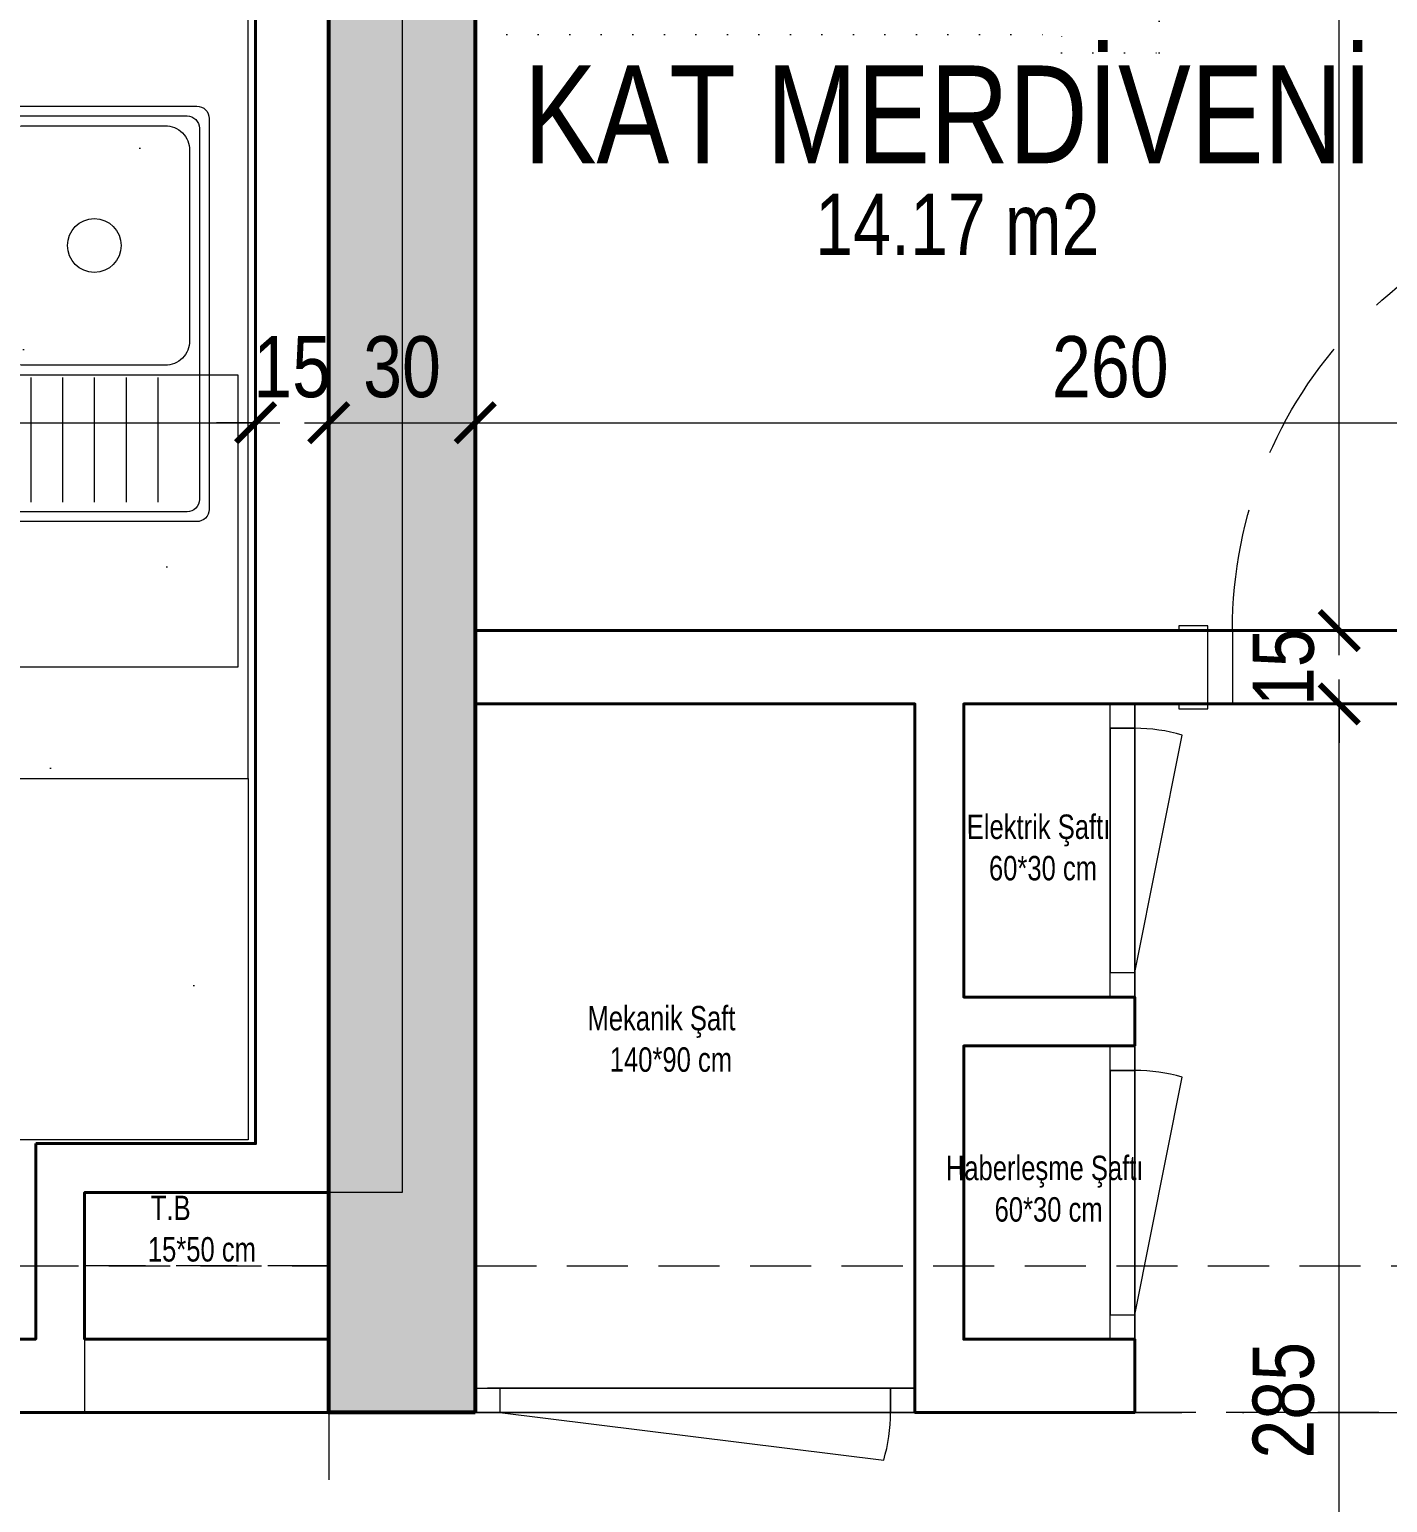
# Model space of a CAD drawing. Header units: centimetres. Extents: x 6300 to 11550, y 0 to 5300.
# Drawn here: x 9288.8 to 9566.9, y 2208 to 2509.4 of the extents above; entities that cross this region are included whole.
import ezdxf
from ezdxf.enums import TextEntityAlignment as Align
from ezdxf.xclip import XClip

# ---------------------------------------------------------------- set-up
doc = ezdxf.new("R2010")
doc.units = ezdxf.units.CM
doc.header["$LTSCALE"] = 100
doc.header["$XCLIPFRAME"] = 0
for name, pattern in [('D BLOK_AKS_NK$0$DASHDOT2', [0.5, 0.25, -0.125, 0, -0.125]), ('D BLOK_MERDİVEN_NK$0$HIDDEN', [0.375, 0.25, -0.125]), ('D BLOK_MERDİVEN_NK$0$HIDDEN2', [0.1875, 0.125, -0.0625]), ('D BLOK_STA_NK$0$HIDDEN2', [0.1875, 0.125, -0.0625]), ('D BLOK_ZK$0$DASHDOT2', [0.5, 0.25, -0.125, 0, -0.125]), ('D BLOK_ZK$0$DOT', [6.35, 0, -6.35]), ('xref_1+1_A1_PLAN$0$( Hidden )', [0.375, 0.25, -0.125]), ('xref_1+1_A1_PLAN$0$ACAD_ISO03W100', [30, 12, -18]), ('xref_1+1_A1_TEXT$0$HIDDEN2', [0.1875, 0.125, -0.0625])]:
    doc.linetypes.add(name, pattern=pattern)
for name, color, linetype, lineweight in [('D BLOK_AKS_NK$0$MYD - AKS', 8, 'D BLOK_AKS_NK$0$DASHDOT2', 15), ('D BLOK_MERDİVEN_NK$0$____MEK_MEKANİK ÇALIŞMA', 4, 'Continuous', 35), ('D BLOK_MERDİVEN_NK$0$MYD - B-H', 37, 'Continuous', 20), ('D BLOK_MERDİVEN_NK$0$MYD - BA', 6, 'Continuous', 53), ('D BLOK_MERDİVEN_NK$0$MYD - DUVAR', 4, 'Continuous', 40), ('D BLOK_MERDİVEN_NK$0$MYD - GOR-ARKA', 8, 'Continuous', 9), ('D BLOK_MERDİVEN_NK$0$MYD - GOR-INCE', 5, 'Continuous', 15), ('D BLOK_MERDİVEN_NK$0$MYD - IZ-1', 8, 'D BLOK_MERDİVEN_NK$0$HIDDEN2', 20), ('D BLOK_MERDİVEN_NK$0$MYD - KAPI', 2, 'Continuous', 20), ('D BLOK_MERDİVEN_NK$0$MYD - WIPEOUT', 241, 'Continuous', 0), ('D BLOK_STA_NK$0$MYD - IZ-1', 8, 'D BLOK_STA_NK$0$HIDDEN2', 20), ('D BLOK_ZK$0$MYD - DIM-IC', 10, 'Continuous', 20), ('D BLOK_ZK$0$MYD - IZ-2', 9, 'D BLOK_ZK$0$DASHDOT2', 20), ('D BLOK_ZK$0$MYD - TEXT', 7, 'Continuous', 20), ('D BLOK_ZK$0$MYD - TEXT-M2', 1, 'Continuous', 20), ('xref_1+1_A1_PLAN$0$MYD - DUVAR', 4, 'Continuous', 40), ('xref_1+1_A1_PLAN$0$SAA_TEFRİS', 254, 'Continuous', 5), ('xref_1+1_A1_TEXT$0$____MEK_MEKANİK ÇALIŞMA', 4, 'Continuous', 35), ('xref_1+1_A1_TEXT$0$MYD - IZ-1', 8, 'xref_1+1_A1_TEXT$0$HIDDEN2', 20)]:
    doc.layers.add(name, color=color, linetype=linetype, lineweight=lineweight)
for name, color, linetype, lineweight, plot in [('D BLOK_ZK$0$MYD - ALAN-NET', 30, 'Continuous', 9, False), ('xref_1+1_A1_TEXT$0$MYD - ALAN-BRUT', 190, 'Continuous', 9, False), ('xref_1+1_A1_TEXT$0$MYD - ALAN-NET', 30, 'Continuous', 9, False)]:
    doc.layers.add(name, color=color, linetype=linetype, lineweight=lineweight, plot=plot)
doc.styles.add('D BLOK_MERDİVEN_NK$0$ROMANC8', font='arial.ttf', dxfattribs={"width": 0.75, "height": 0.4})
doc.styles.add('D BLOK_ZK$0$0ZG_2.50mm_B', font='arial.ttf', dxfattribs={"width": 0.8, "height": 25})
doc.styles.add('D BLOK_ZK$0$0ZG_4.00mm_B', font='arial.ttf', dxfattribs={"width": 0.8, "height": 40})
doc.styles.add('D BLOK_ZK$0$MYD_1.25mm', font='ARIALN.TTF', dxfattribs={"height": 12.5})
doc.styles.add('D BLOK_ZK$0$Standard', font='arial.ttf')
doc.styles.add('xref_1+1_A1_TEXT$0$ROMANC8', font='arial.ttf', dxfattribs={"width": 0.75, "height": 0.4})
doc.dimstyles.new('D BLOK_ZK$0$MYD_DIM050', dxfattribs={"dimscale": 0, "dimtxt": 12.5, "dimasz": 8, "dimexe": 5, "dimexo": 0, "dimgap": 5, "dimtad": 1, "dimdec": 1, "dimrnd": 0.5, "dimzin": 12, "dimdsep": 46, "dimtxsty": 'D BLOK_ZK$0$MYD_1.25mm', "dimblk": 'D BLOK_ZK$0$_ARCHTICK', "dimcen": 0.09, "dimdle": 5, "dimclrd": 256, "dimclre": 256, "dimclrt": 256, "dimadec": 0, "dimazin": 0, "dimtfac": 1, "dimtdec": 1, "dimtix": 1, "dimtofl": 0, "dimtmove": 2, "dimatfit": 1, "dimldrblk": 'D BLOK_ZK$0$_ARCHTICK', "dimfxl": 30, "dimfxlon": 1, "dimtolj": 1, "dimtzin": 0, "dimlwd": -1, "dimlwe": -1, "dimarcsym": 0})

# ---------------------------------------------------------------- blocks, each defined once
blk = doc.blocks.new('xref_1+1_A1_TEXT')
at = {"layer": 'xref_1+1_A1_TEXT$0$MYD - ALAN-NET'}
h = blk.add_hatch(dxfattribs=at)
h.set_pattern_fill('DOTS', color=1, scale=30, angle=60)
h.set_pattern_definition([(60, (-1500.417, -1858.747), (-29.3382, 44.43473), [0, -47.625])])
h.paths.add_polyline_path([(1417.13, 1032.68), (1077.13, 1032.68), (1077.13, 682.68), (1177.13, 682.68), (1177.13, 382.68), (1357.13, 382.68), (1357.13, 422.68), (1402.13, 422.68), (1402.13, 777.68), (1417.13, 777.68)])
h.paths.add_polyline_path([(1312.13, 1122.68), (1072.13, 1122.68), (1072.13, 1047.68), (1312.13, 1047.68)])
h.paths.add_polyline_path([(769.63, 1007.68), (787.13, 1007.68), (787.13, 1032.68), (1067.13, 1032.68), (1067.13, 687.68), (769.63, 687.68)])
h.paths.add_polyline_path([(1167.13, 672.68), (997.13, 672.68), (997.13, 576.93), (1012.13, 576.93), (1012.13, 496.93), (997.13, 496.93), (997.13, 467.68), (1072.13, 467.68), (1072.13, 382.68), (1167.13, 382.68)])
at = {"layer": 'xref_1+1_A1_TEXT$0$MYD - ALAN-BRUT'}
blk.add_lwpolyline([(757.13, 672.68), (757.13, 1047.68), (1067.13, 1047.68), (1067.13, 1127.68), (1317.13, 1127.68), (1317.13, 1047.68), (1432.13, 1047.68), (1432.13, 412.68), (1367.13, 412.68), (1367.13, 367.68), (1062.13, 367.68), (1062.13, 457.68), (982.13, 457.68), (982.13, 672.68)], close=True, dxfattribs=at)
at = {"layer": 'xref_1+1_A1_TEXT$0$MYD - ALAN-NET'}
blk.add_lwpolyline([(1417.13, 1032.68), (1077.13, 1032.68), (1077.13, 682.68), (1177.13, 682.68), (1177.13, 382.68), (1357.13, 382.68), (1357.13, 422.68), (1402.13, 422.68), (1402.13, 777.68), (1417.13, 777.68)], close=True, dxfattribs=at)
at = {"layer": 'xref_1+1_A1_TEXT$0$MYD - IZ-1', "color": 1}
blk.add_lwpolyline([(1367.13, 412.68), (1417.13, 412.68), (1417.13, 397.68), (1367.13, 397.68)], close=True, dxfattribs=at)
at = {"layer": 'xref_1+1_A1_TEXT$0$____MEK_MEKANİK ÇALIŞMA', "color": 1, "style": 'xref_1+1_A1_TEXT$0$ROMANC8', "width": 0.75}
for s, p in [('T.B', (1380.69, 407.03)), ('15*50 cm', (1380.08, 398.55))]:
    blk.add_text(s, height=5, rotation=0.0335, dxfattribs=at).set_placement(p)
blk = doc.blocks.new('*U422')
for points in [[(-74, -67.5), (0, -67.5), (0, 0), (-74, 0)], [(-74, -74), (0, -74), (0, -69), (-74, -69)], [(-72, -69), (-2, -69), (-2, -67.5), (-72, -67.5)]]:
    blk.add_lwpolyline(points, close=True)
at = {"linetype": 'xref_1+1_A1_PLAN$0$ACAD_ISO03W100', "ltscale": 0.3}
blk.add_lwpolyline([(0, -69), (0, -143)], dxfattribs=at)
blk.add_arc((0, -69), 74, 180, 270, dxfattribs=at)
blk = doc.blocks.new('*U420')
for points in [[(39.5, 0), (-40.5, 0, -0.414214), (-43, 2.5), (-43, 44.5, -0.414214), (-40.5, 47), (39.5, 47, -0.414214), (42, 44.5), (42, 2.5, -0.414214)], [(37.5, 2), (-38.5, 2, -0.414214), (-41, 4.5), (-41, 42.5, -0.414214), (-38.5, 45), (37.5, 45, -0.414214), (40, 42.5), (40, 4.5, -0.414214)], [(5, 4), (-34, 4, -0.414214), (-39, 9), (-39, 38, -0.414214), (-34, 43), (5, 43, -0.414214), (10, 38), (10, 9, -0.414214)]]:
    blk.add_lwpolyline(points, format="xyb", close=True)
for points in [[(12.5, 36.5), (38, 36.5)], [(12.5, 30), (38, 30)], [(12.5, 23.5), (38, 23.5)], [(12.5, 17), (38, 17)], [(12.5, 10.5), (38, 10.5)]]:
    blk.add_lwpolyline(points)
blk.add_circle((-14.5, 23.5), 5.5)
blk = doc.blocks.new('xref_1+1_A1_PLAN$0$Bosch_300_Series_Dishwasher_24_Stainless_steel_Top1')
blk.add_lwpolyline([(0, 0), (59.8, 0), (59.8, -51.9, -0.414214), (58.8, -52.9), (1, -52.9, -0.414214), (0, -51.9)], format="xyb", close=True)
blk.add_lwpolyline([(0, -51.9), (0, -55.09, 0.395671), (1.4, -56.59, 0.031871), (58.4, -56.59, 0.395671), (59.8, -55.09), (59.8, -51.9)], format="xyb")
at = {"linetype": 'xref_1+1_A1_PLAN$0$( Hidden )', "ltscale": 10}
blk.add_lwpolyline([(59.8, -52.9), (59.8, -77.9, -0.414214), (54.8, -82.9), (5, -82.9, -0.414214), (0, -77.9), (0, -52.9)], format="xyb", dxfattribs=at)
blk.add_lwpolyline([(59.8, -52.9), (29.9, -82.9), (0, -52.9)], dxfattribs=at)
blk = doc.blocks.new('xref_1+1_A1_PLAN')
at = {"layer": 'xref_1+1_A1_PLAN$0$MYD - DUVAR'}
for points in [[(838.35, 354.58), (853.35, 354.58), (853.35, 659.58), (1090.85, 659.58), (1090.85, 1034.58), (403.35, 1034.58), (403.35, 354.58), (773.35, 354.58), (773.35, 384.58), (838.35, 384.58)], [(478.35, 409.58), (433.35, 409.58), (433.35, 764.58), (418.35, 764.58), (418.35, 1019.58), (758.35, 1019.58), (758.35, 669.58), (658.35, 669.58), (658.35, 369.58), (478.35, 369.58)], [(418.35, 369.58), (418.35, 399.58), (468.35, 399.58), (468.35, 369.58)]]:
    blk.add_lwpolyline(points, close=True, dxfattribs=at)
at = {"layer": 'xref_1+1_A1_PLAN$0$SAA_TEFRİS'}
blk.add_lwpolyline([(434.85, 484.33), (434.85, 764.33), (494.85, 764.33), (494.85, 484.33)], close=True, dxfattribs=at)
at = {"layer": 'xref_1+1_A1_PLAN$0$SAA_TEFRİS', "xscale": -1}
for name, p, rotation in [('*U420', (489.85, 578.87), 89.99999999999977), ('xref_1+1_A1_PLAN$0$Bosch_300_Series_Dishwasher_24_Stainless_steel_Top1', (436.95, 566.87), 89.99999999999993)]:
    blk.add_blockref(name, p, dxfattribs=dict(at, rotation=rotation))
at = {"layer": 'xref_1+1_A1_PLAN$0$SAA_TEFRİS', "rotation": 90.00000000000001}
blk.add_blockref('*U422', (434.85, 484.33), dxfattribs=at)
blk = doc.blocks.new('D BLOK_MERDİVEN_NK$0$KAPI - 100')
at = {"layer": 'D BLOK_MERDİVEN_NK$0$MYD - KAPI'}
for points in [[(10, 0), (10, 90), (5, 90), (5, 0), (10, 0)], [(0, 0), (5, 0)], [(95, 0), (100, 0)]]:
    blk.add_lwpolyline(points, dxfattribs=at)
at = {"layer": 'D BLOK_MERDİVEN_NK$0$MYD - KAPI', "linetype": 'D BLOK_MERDİVEN_NK$0$HIDDEN'}
blk.add_lwpolyline([(95, 0, 0.398025), (10, 89.86)], format="xyb", dxfattribs=at)
blk = doc.blocks.new('*U509')
at = {"layer": 'D BLOK_MERDİVEN_NK$0$MYD - GOR-ARKA'}
blk.add_lwpolyline([(5, 0), (95, 0), (95, -15), (5, -15)], close=True, dxfattribs=at)
at = {"layer": 'D BLOK_MERDİVEN_NK$0$MYD - KAPI'}
for points in [[(5, -15), (5, 0), (-6, 0), (-6, 1), (-6, 1), (0, 1), (0, -16), (-6, -16), (-6, -15)], [(100, -16), (100, 1), (106, 1), (106, 0), (95, 0), (95, -15), (106, -15), (106, -16)]]:
    blk.add_lwpolyline(points, close=True, dxfattribs=at)
blk.add_blockref('D BLOK_MERDİVEN_NK$0$KAPI - 100', (0, 0), dxfattribs=at)
blk = doc.blocks.new('D BLOK_MERDİVEN_NK')
at = {"layer": 'D BLOK_MERDİVEN_NK$0$MYD - GOR-INCE'}
for p, q in [((3210.11, 2311.42), (3210.11, 2371.42)), ((3215.11, 2371.42), (3215.11, 2311.42)), ((3210.11, 2366.42), (3215.11, 2366.42)), ((3210.11, 2316.42), (3215.11, 2316.42)), ((3210.11, 2241.42), (3210.11, 2301.42)), ((3215.11, 2301.42), (3215.11, 2241.42)), ((3210.11, 2296.42), (3215.11, 2296.42)), ((3210.11, 2246.42), (3215.11, 2246.42)), ((3080.11, 2231.42), (3170.11, 2231.42)), ((3085.11, 2231.42), (3085.11, 2226.42)), ((3165.11, 2231.42), (3165.11, 2226.42)), ((3170.11, 2226.42), (3080.11, 2226.42))]:
    blk.add_line(p, q, dxfattribs=at)
for points in [[(3215.11, 2371.42), (3215.11, 2366.42), (3210.11, 2366.42), (3210.11, 2371.42)], [(3215.11, 2316.42), (3215.11, 2366.42), (3210.11, 2366.42), (3210.11, 2316.42)], [(3215.11, 2316.42), (3215.11, 2311.42), (3210.11, 2311.42), (3210.11, 2316.42)], [(3215.11, 2301.42), (3215.11, 2296.42), (3210.11, 2296.42), (3210.11, 2301.42)], [(3215.11, 2246.42), (3215.11, 2296.42), (3210.11, 2296.42), (3210.11, 2246.42)], [(3215.11, 2246.42), (3215.11, 2241.42), (3210.11, 2241.42), (3210.11, 2246.42)], [(3085.11, 2226.42), (3080.11, 2226.42), (3080.11, 2231.42), (3085.11, 2231.42)], [(3085.11, 2226.42), (3165.11, 2226.42), (3165.11, 2231.42), (3085.11, 2231.42)], [(3170.11, 2226.42), (3165.11, 2226.42), (3165.11, 2231.42), (3170.11, 2231.42)]]:
    blk.add_lwpolyline(points, close=True, dxfattribs=at)
for points in [[(3215.11, 2316.42), (3224.85, 2365.04, 0.070584), (3215.11, 2366.42)], [(3215.11, 2246.42), (3224.85, 2295.04, 0.070584), (3215.11, 2296.42)], [(3085.11, 2226.42), (3163.73, 2216.69, 0.070584), (3165.11, 2226.42)]]:
    blk.add_lwpolyline(points, format="xyb", dxfattribs=at)
at = {"layer": 'D BLOK_MERDİVEN_NK$0$MYD - IZ-1', "color": 1}
for points in [[(3080.11, 2371.42), (3170.11, 2371.42), (3170.11, 2231.42), (3080.11, 2231.42)], [(3180.11, 2371.42), (3180.11, 2311.42), (3210.11, 2311.42), (3210.11, 2371.42)], [(3180.11, 2301.42), (3180.11, 2241.42), (3210.11, 2241.42), (3210.11, 2301.42)]]:
    blk.add_lwpolyline(points, close=True, dxfattribs=at)
at = {"layer": 'D BLOK_MERDİVEN_NK$0$MYD - KAPI', "xscale": -1}
blk.add_blockref('*U509', (3330.11, 2386.42), dxfattribs=at)
at = {"layer": 'D BLOK_MERDİVEN_NK$0$____MEK_MEKANİK ÇALIŞMA', "color": 1, "style": 'D BLOK_MERDİVEN_NK$0$ROMANC8', "width": 0.75}
for s, p in [('Elektrik Şaftı', (3180.72, 2343.77)), ('60*30 cm', (3185.27, 2335.3)), ('Mekanik Şaft', (3103.08, 2304.6)), ('140*90 cm', (3107.64, 2296.13)), ('Haberleşme Şaftı', (3176.44, 2273.95)), ('60*30 cm', (3186.42, 2265.47))]:
    blk.add_text(s, height=5, rotation=0.0335, dxfattribs=at).set_placement(p)
blk.add_wipeout([(3050.11, 2946.42), (3080.11, 2946.42), (3080.11, 2226.42), (3050.11, 2226.42)]).dxf.layer = 'D BLOK_MERDİVEN_NK$0$MYD - WIPEOUT'
at = {"layer": 'D BLOK_MERDİVEN_NK$0$MYD - B-H'}
h = blk.add_hatch(dxfattribs=at)
h.set_pattern_fill('ANSI33', color=256)
h.paths.add_polyline_path([(3080.11, 2226.42), (3050.11, 2226.42), (3050.11, 2946.42), (3080.11, 2946.42)])
at = {"layer": 'D BLOK_MERDİVEN_NK$0$MYD - BA'}
blk.add_lwpolyline([(3080.11, 2226.42), (3050.11, 2226.42), (3050.11, 2946.42), (3080.11, 2946.42)], close=True, dxfattribs=at)
at = {"layer": 'D BLOK_MERDİVEN_NK$0$MYD - DUVAR'}
blk.add_lwpolyline([(3215.11, 2301.42), (3215.11, 2311.42), (3180.11, 2311.42), (3180.11, 2371.42), (3340.11, 2371.42), (3340.11, 2386.42), (3080.11, 2386.42), (3080.11, 2371.42), (3170.11, 2371.42), (3170.11, 2226.42), (3215.11, 2226.42), (3215.11, 2241.42), (3180.11, 2241.42), (3180.11, 2301.42)], close=True, dxfattribs=at)
blk = doc.blocks.new('D BLOK_STA_NK')
at = {"layer": 'D BLOK_STA_NK$0$MYD - IZ-1', "color": 215, "true_color": 0xa953a0}
for points in [[(1730.11, 2256.42), (3050.11, 2256.42), (3050.11, 2226.42), (1730.11, 2226.42)], [(3080.11, 2256.42), (3340.11, 2256.42), (3340.11, 2226.42), (3080.11, 2226.42)]]:
    blk.add_lwpolyline(points, close=True, dxfattribs=at)
blk = doc.blocks.new('D BLOK_AKS_NK')
at = {"layer": 'D BLOK_AKS_NK$0$MYD - AKS'}
for points in [[(3050.11, 3540.24), (3050.11, 942.88)], [(193.78, 2226.42), (4534.65, 2226.42)]]:
    blk.add_lwpolyline(points, dxfattribs=at)
blk = doc.blocks.new('D BLOK_ZK$0$TAG_MAHAL_01')
at = {"style": 'D BLOK_ZK$0$Standard', "width": 0.65, "flags": 1}
blk.add_attdef('M2', text='', height=20, dxfattribs=at).set_placement((0, 0), align=Align.MIDDLE_RIGHT)
at = {"layer": 'D BLOK_ZK$0$MYD - TEXT', "style": 'D BLOK_ZK$0$0ZG_4.00mm_B', "width": 0.8}
blk.add_attdef('MAHAL_ADI', text='', height=40, dxfattribs=at).set_placement((0, -32.5), align=Align.MIDDLE_CENTER)
at = {"layer": 'D BLOK_ZK$0$MYD - TEXT-M2', "style": 'D BLOK_ZK$0$0ZG_2.50mm_B', "width": 0.8}
blk.add_attdef('MAHAL_M2', text='', height=25, dxfattribs=at).set_placement((0, -77.5), align=Align.MIDDLE_CENTER)
blk = doc.blocks.new('D BLOK_ZK$0$_ARCHTICK')
at = {"color": 0, "linetype": 'ByBlock', "const_width": 0.15}
blk.add_lwpolyline([(-0.5, -0.5), (0.5, 0.5)], dxfattribs=at)
blk = doc.blocks.new('*D229')
at = {"layer": 'D BLOK_ZK$0$MYD - DIM-IC', "transparency": 16777216}
for p, q in [((3256.98, 2081.42), (3256.98, 2376.42)), ((3256.98, 2371.42), (3261.98, 2371.42)), ((3256.98, 2086.42), (3261.98, 2086.42))]:
    blk.add_line(p, q, dxfattribs=at)
at = {"layer": 'Defpoints', "color": 0, "transparency": 16777216}
for p in [(3256.98, 2371.42), (3256.98, 2371.42), (3256.98, 2086.42)]:
    blk.add_point(p, dxfattribs=at)
at = {"layer": 'D BLOK_ZK$0$MYD - DIM-IC', "transparency": 16777216, "xscale": 8, "yscale": 8, "zscale": 8}
for p, rotation in [((3256.98, 2371.42), 90), ((3256.98, 2086.42), 270)]:
    blk.add_blockref('D BLOK_ZK$0$_ARCHTICK', p, dxfattribs=dict(at, rotation=rotation))
at = {"layer": 'D BLOK_ZK$0$MYD - DIM-IC', "transparency": 16777216, "insert": (3245.6, 2228.92), "char_height": 12.5, "attachment_point": 5, "rotation": 90, "style": 'D BLOK_ZK$0$MYD_1.25mm'}
blk.add_mtext('\\A1;285', dxfattribs=at)
blk = doc.blocks.new('*D230')
at = {"layer": 'D BLOK_ZK$0$MYD - DIM-IC', "transparency": 16777216}
for p, q in [((3256.98, 2386.42), (3256.98, 2394.42)), ((3256.98, 2386.42), (3261.98, 2386.42)), ((3256.98, 2371.42), (3261.98, 2371.42)), ((3256.98, 2371.42), (3256.98, 2363.42))]:
    blk.add_line(p, q, dxfattribs=at)
at = {"layer": 'Defpoints', "color": 0, "transparency": 16777216}
for p in [(3256.98, 2386.42), (3256.98, 2386.42), (3256.98, 2371.42)]:
    blk.add_point(p, dxfattribs=at)
at = {"layer": 'D BLOK_ZK$0$MYD - DIM-IC', "transparency": 16777216, "xscale": 8, "yscale": 8, "zscale": 8}
for p, rotation in [((3256.98, 2386.42), 270), ((3256.98, 2371.42), 90)]:
    blk.add_blockref('D BLOK_ZK$0$_ARCHTICK', p, dxfattribs=dict(at, rotation=rotation))
at = {"layer": 'D BLOK_ZK$0$MYD - DIM-IC', "transparency": 16777216, "insert": (3245.6, 2378.92), "char_height": 12.5, "attachment_point": 5, "rotation": 90, "style": 'D BLOK_ZK$0$MYD_1.25mm'}
blk.add_mtext('\\A1;15', dxfattribs=at)
blk = doc.blocks.new('*D231')
at = {"layer": 'D BLOK_ZK$0$MYD - DIM-IC', "transparency": 16777216}
for p, q in [((3256.98, 2381.42), (3256.98, 2936.42)), ((3256.98, 2931.42), (3261.98, 2931.42)), ((3256.98, 2386.42), (3261.98, 2386.42))]:
    blk.add_line(p, q, dxfattribs=at)
at = {"layer": 'Defpoints', "color": 0, "transparency": 16777216}
for p in [(3256.98, 2931.42), (3256.98, 2931.42), (3256.98, 2386.42)]:
    blk.add_point(p, dxfattribs=at)
at = {"layer": 'D BLOK_ZK$0$MYD - DIM-IC', "transparency": 16777216, "xscale": 8, "yscale": 8, "zscale": 8}
for p, rotation in [((3256.98, 2931.42), 90), ((3256.98, 2386.42), 270)]:
    blk.add_blockref('D BLOK_ZK$0$_ARCHTICK', p, dxfattribs=dict(at, rotation=rotation))
at = {"layer": 'D BLOK_ZK$0$MYD - DIM-IC', "transparency": 16777216, "insert": (3245.63, 2658.92), "char_height": 12.5, "attachment_point": 5, "rotation": 90, "style": 'D BLOK_ZK$0$MYD_1.25mm'}
blk.add_mtext('\\A1;545', dxfattribs=at)
blk = doc.blocks.new('*D315')
at = {"layer": 'D BLOK_ZK$0$MYD - DIM-IC', "transparency": 16777216}
for p, q in [((2810.11, 2428.95), (2810.11, 2433.95)), ((3035.11, 2428.95), (3035.11, 2433.95)), ((2805.11, 2428.95), (3040.11, 2428.95))]:
    blk.add_line(p, q, dxfattribs=at)
at = {"layer": 'Defpoints', "color": 0, "transparency": 16777216}
for p in [(2810.11, 2428.95), (3035.11, 2428.95), (3035.11, 2428.95)]:
    blk.add_point(p, dxfattribs=at)
at = {"layer": 'D BLOK_ZK$0$MYD - DIM-IC', "transparency": 16777216, "xscale": 8, "yscale": 8, "zscale": 8, "rotation": 180}
blk.add_blockref('D BLOK_ZK$0$_ARCHTICK', (2810.11, 2428.95), dxfattribs=at)
at = {"layer": 'D BLOK_ZK$0$MYD - DIM-IC', "transparency": 16777216, "xscale": 8, "yscale": 8, "zscale": 8}
blk.add_blockref('D BLOK_ZK$0$_ARCHTICK', (3035.11, 2428.95), dxfattribs=at)
at = {"layer": 'D BLOK_ZK$0$MYD - DIM-IC', "transparency": 16777216, "insert": (2922.61, 2440.33), "char_height": 12.5, "attachment_point": 5, "style": 'D BLOK_ZK$0$MYD_1.25mm'}
blk.add_mtext('\\A1;225', dxfattribs=at)
blk = doc.blocks.new('*D316')
at = {"layer": 'D BLOK_ZK$0$MYD - DIM-IC', "transparency": 16777216}
for p, q in [((3050.11, 2428.95), (3050.11, 2433.95)), ((3080.11, 2428.95), (3080.11, 2433.95)), ((3045.11, 2428.95), (3085.11, 2428.95))]:
    blk.add_line(p, q, dxfattribs=at)
at = {"layer": 'Defpoints', "color": 0, "transparency": 16777216}
for p in [(3050.11, 2428.95), (3080.11, 2428.95), (3080.11, 2428.95)]:
    blk.add_point(p, dxfattribs=at)
at = {"layer": 'D BLOK_ZK$0$MYD - DIM-IC', "transparency": 16777216, "xscale": 8, "yscale": 8, "zscale": 8, "rotation": 180}
blk.add_blockref('D BLOK_ZK$0$_ARCHTICK', (3050.11, 2428.95), dxfattribs=at)
at = {"layer": 'D BLOK_ZK$0$MYD - DIM-IC', "transparency": 16777216, "xscale": 8, "yscale": 8, "zscale": 8}
blk.add_blockref('D BLOK_ZK$0$_ARCHTICK', (3080.11, 2428.95), dxfattribs=at)
at = {"layer": 'D BLOK_ZK$0$MYD - DIM-IC', "transparency": 16777216, "insert": (3065.11, 2440.33), "char_height": 12.5, "attachment_point": 5, "style": 'D BLOK_ZK$0$MYD_1.25mm'}
blk.add_mtext('\\A1;30', dxfattribs=at)
blk = doc.blocks.new('*D317')
at = {"layer": 'D BLOK_ZK$0$MYD - DIM-IC', "transparency": 16777216}
for p, q in [((3080.11, 2428.95), (3080.11, 2433.95)), ((3340.11, 2428.95), (3340.11, 2433.95)), ((3075.11, 2428.95), (3345.11, 2428.95))]:
    blk.add_line(p, q, dxfattribs=at)
at = {"layer": 'Defpoints', "color": 0, "transparency": 16777216}
for p in [(3080.11, 2428.95), (3340.11, 2428.95), (3340.11, 2428.95)]:
    blk.add_point(p, dxfattribs=at)
at = {"layer": 'D BLOK_ZK$0$MYD - DIM-IC', "transparency": 16777216, "xscale": 8, "yscale": 8, "zscale": 8, "rotation": 180}
blk.add_blockref('D BLOK_ZK$0$_ARCHTICK', (3080.11, 2428.95), dxfattribs=at)
at = {"layer": 'D BLOK_ZK$0$MYD - DIM-IC', "transparency": 16777216, "xscale": 8, "yscale": 8, "zscale": 8}
blk.add_blockref('D BLOK_ZK$0$_ARCHTICK', (3340.11, 2428.95), dxfattribs=at)
at = {"layer": 'D BLOK_ZK$0$MYD - DIM-IC', "transparency": 16777216, "insert": (3210.11, 2440.33), "char_height": 12.5, "attachment_point": 5, "style": 'D BLOK_ZK$0$MYD_1.25mm'}
blk.add_mtext('\\A1;260', dxfattribs=at)
blk = doc.blocks.new('*D345')
at = {"layer": 'D BLOK_ZK$0$MYD - DIM-IC', "transparency": 16777216}
for p, q in [((3050.11, 2428.95), (3050.11, 2433.95)), ((3035.11, 2428.95), (3027.11, 2428.95)), ((3035.11, 2428.95), (3035.11, 2423.95)), ((3050.11, 2428.95), (3058.11, 2428.95))]:
    blk.add_line(p, q, dxfattribs=at)
at = {"layer": 'Defpoints', "color": 0, "transparency": 16777216}
for p in [(3035.11, 2428.95), (3050.11, 2428.95), (3050.11, 2428.95)]:
    blk.add_point(p, dxfattribs=at)
at = {"layer": 'D BLOK_ZK$0$MYD - DIM-IC', "transparency": 16777216, "xscale": 8, "yscale": 8, "zscale": 8}
blk.add_blockref('D BLOK_ZK$0$_ARCHTICK', (3035.11, 2428.95), dxfattribs=at)
at = {"layer": 'D BLOK_ZK$0$MYD - DIM-IC', "transparency": 16777216, "xscale": 8, "yscale": 8, "zscale": 8, "rotation": 180}
blk.add_blockref('D BLOK_ZK$0$_ARCHTICK', (3050.11, 2428.95), dxfattribs=at)
at = {"layer": 'D BLOK_ZK$0$MYD - DIM-IC', "transparency": 16777216, "insert": (3042.61, 2440.33), "char_height": 12.5, "attachment_point": 5, "style": 'D BLOK_ZK$0$MYD_1.25mm'}
blk.add_mtext('\\A1;15', dxfattribs=at)
blk = doc.blocks.new('D BLOK_ZK')
blk.add_blockref('D BLOK_AKS_NK', (0, 0))
ref = blk.add_blockref('xref_1+1_A1_PLAN', (3468.46, 1871.85), dxfattribs=dict(xscale=-1))
XClip(ref).set_block_clipping_path([(268.2978954605, 247.7881395733), (1164.7454326769, 1227.4234827665)])
blk.add_blockref('D BLOK_MERDİVEN_NK', (0, 0))
blk.add_blockref('D BLOK_STA_NK', (0, 0))
at = {"layer": 'D BLOK_ZK$0$MYD - ALAN-NET'}
for points in [[(3080.11, 2931.42), (3340.11, 2931.42), (3340.11, 2386.42), (3080.11, 2386.42)], [(1105.11, 2226.42), (2180.11, 2226.42), (2180.11, 2241.42), (2600.11, 2241.42), (2600.11, 2226.42), (3215.11, 2226.42), (3215.11, 2371.42), (3340.11, 2371.42), (3340.11, 2226.42), (3675.11, 2226.42), (3675.11, 2086.42), (2395.11, 2086.42), (2395.11, 1816.42), (2070.11, 1816.42), (2070.11, 2001.42), (2100.11, 2001.42), (2100.11, 2086.42), (1105.11, 2086.42)]]:
    blk.add_lwpolyline(points, close=True, dxfattribs=at)
at = {"layer": 'D BLOK_ZK$0$MYD - IZ-2', "color": 1, "linetype": 'D BLOK_ZK$0$DOT', "ltscale": 0.01}
for points in [[(3200.11, 2559.67), (3200.11, 2504.67), (3220.11, 2504.67), (3220.11, 2559.67)], [(3080.11, 2508.42), (3200.11, 2508.42)]]:
    blk.add_lwpolyline(points, dxfattribs=at)
ref = blk.add_blockref('xref_1+1_A1_TEXT', (1632.99, 1858.75))
XClip(ref).set_block_clipping_path([(40.3401517977, 263.1333952673), (1465.9969337412, 1393.9219120304)])
ref = blk.add_blockref('D BLOK_ZK$0$TAG_MAHAL_01', (3178.64, 2508.3), dxfattribs=dict(xscale=-0.5, yscale=0.5, zscale=0.5))
ref.add_attrib('MAHAL_ADI', 'KAT MERDİVENİ', dxfattribs={"layer": 'D BLOK_ZK$0$MYD - TEXT', "height": 20, "style": 'D BLOK_ZK$0$0ZG_4.00mm_B', "width": 0.8}).set_placement((3176.93, 2492.05), align=Align.MIDDLE_CENTER)
ref.add_attrib('MAHAL_M2', '14.17 m2', dxfattribs={"layer": 'D BLOK_ZK$0$MYD - TEXT-M2', "height": 12.5, "style": 'D BLOK_ZK$0$0ZG_2.50mm_B', "width": 0.8}).set_placement((3178.8, 2469.55), align=Align.MIDDLE_CENTER)
at = {"layer": 'D BLOK_ZK$0$MYD - DIM-IC'}
for base, p1, p2, picture, middle in [((3256.98, 2931.42), (3256.98, 2386.42), (3256.98, 2931.42), '*D231', (3245.63, 2658.92)), ((3256.98, 2386.42), (3256.98, 2371.42), (3256.98, 2386.42), '*D230', (3245.6, 2378.92)), ((3256.98, 2371.42), (3256.98, 2086.42), (3256.98, 2371.42), '*D229', (3245.6, 2228.92))]:
    dim = blk.add_linear_dim(base=base, p1=p1, p2=p2, angle=90, dimstyle='D BLOK_ZK$0$MYD_DIM050', override={"dimscale": 1}, dxfattribs=at)
    dim.commit()
    dim.dimension.update_dxf_attribs({"geometry": picture, "text_midpoint": middle})
for base, p1, p2, picture, middle in [((3035.11, 2428.95), (2810.11, 2428.95), (3035.11, 2428.95), '*D315', (2922.61, 2440.33)), ((3050.11, 2428.95), (3035.11, 2428.95), (3050.11, 2428.95), '*D345', (3042.61, 2440.33)), ((3080.11, 2428.95), (3050.11, 2428.95), (3080.11, 2428.95), '*D316', (3065.11, 2440.33)), ((3340.11, 2428.95), (3080.11, 2428.95), (3340.11, 2428.95), '*D317', (3210.11, 2440.33))]:
    dim = blk.add_linear_dim(base=base, p1=p1, p2=p2, dimstyle='D BLOK_ZK$0$MYD_DIM050', override={"dimscale": 1}, dxfattribs=at)
    dim.commit()
    dim.dimension.update_dxf_attribs({"geometry": picture, "text_midpoint": middle})

msp = doc.modelspace()

# ---------------------------------------------------------------- block references
ref = msp.add_blockref('D BLOK_ZK', (6300, 0))
XClip(ref).set_block_clipping_path([(24.9999999999, 25.0000000598), (4724.9999999999, 4424.0000000001)])

doc.saveas('drawing.dxf')
